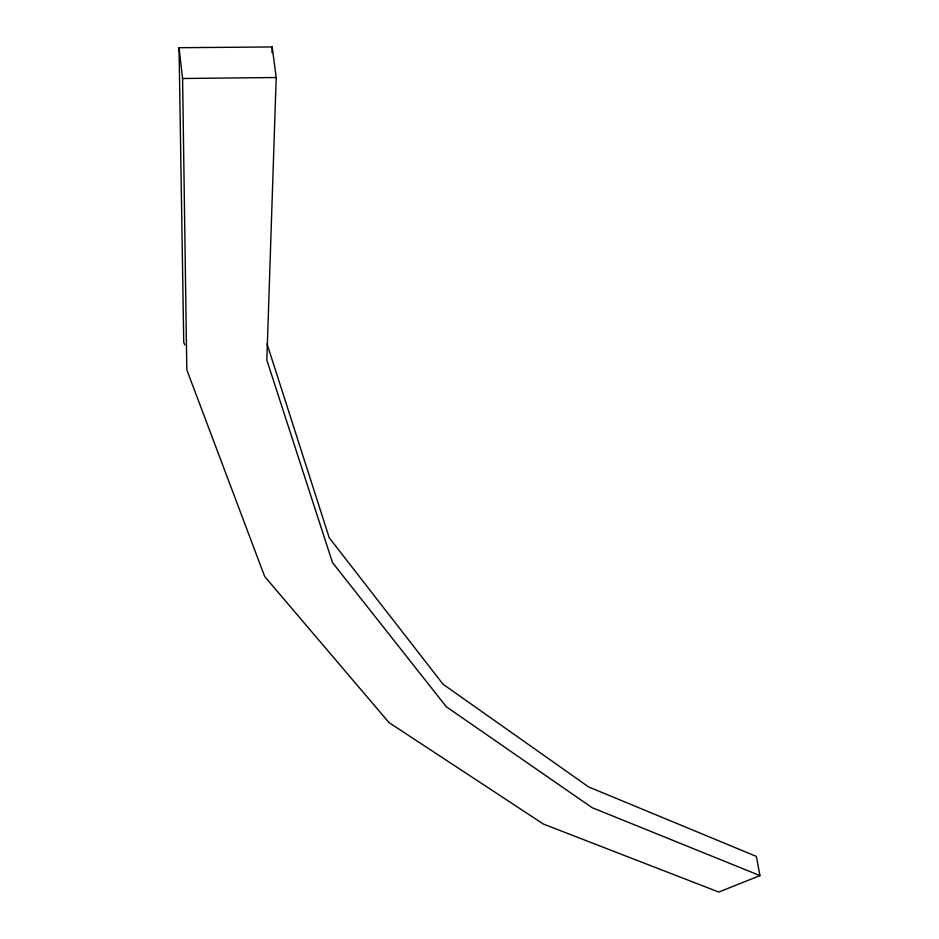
<?xml version="1.0" encoding="UTF-8"?>
<svg xmlns="http://www.w3.org/2000/svg" width="939" height="939" viewBox="0 0 939 939"><rect width="100%" height="100%" fill="white"/><g stroke="black" fill="none" stroke-linecap="round" stroke-linejoin="round"><path stroke-width="1.41" d="M271.993 52.807L272.181 46.95L179.032 47.713L183.739 342.219L184.76 344.953M272.181 46.95L276.195 77.514L266.84 360.095L332.488 562.578L446.307 706.75L592.063 807.646L759.968 875.606L756.341 856.391L588.647 786.952L443.044 684.226L329.249 537.801L267.016 343.803M759.968 875.606L718.769 892.05L543.505 824.102L388.969 722.561L264.669 576.499L186.802 369.778L182.589 78.5L179.032 47.713M182.589 78.5L276.195 77.514"/></g></svg>
